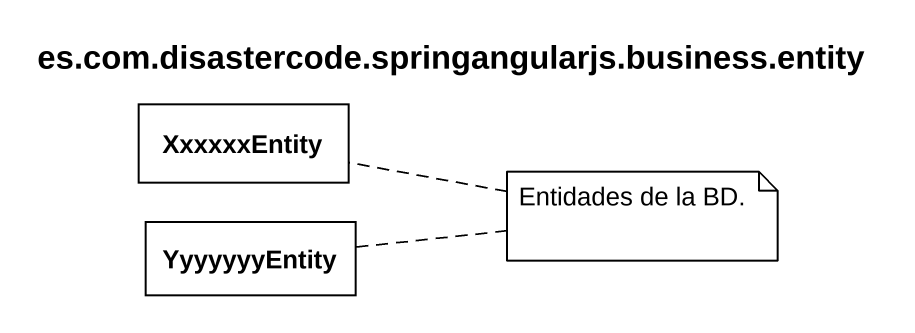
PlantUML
@startuml
title es.com.disastercode.springangularjs.business.entity
hide circle
hide empty members
class XxxxxxEntity
class YyyyyyyEntity
note as N1
  Entidades de la BD.
end note
N1 .. XxxxxxEntity
N1 .. YyyyyyyEntity
@enduml
